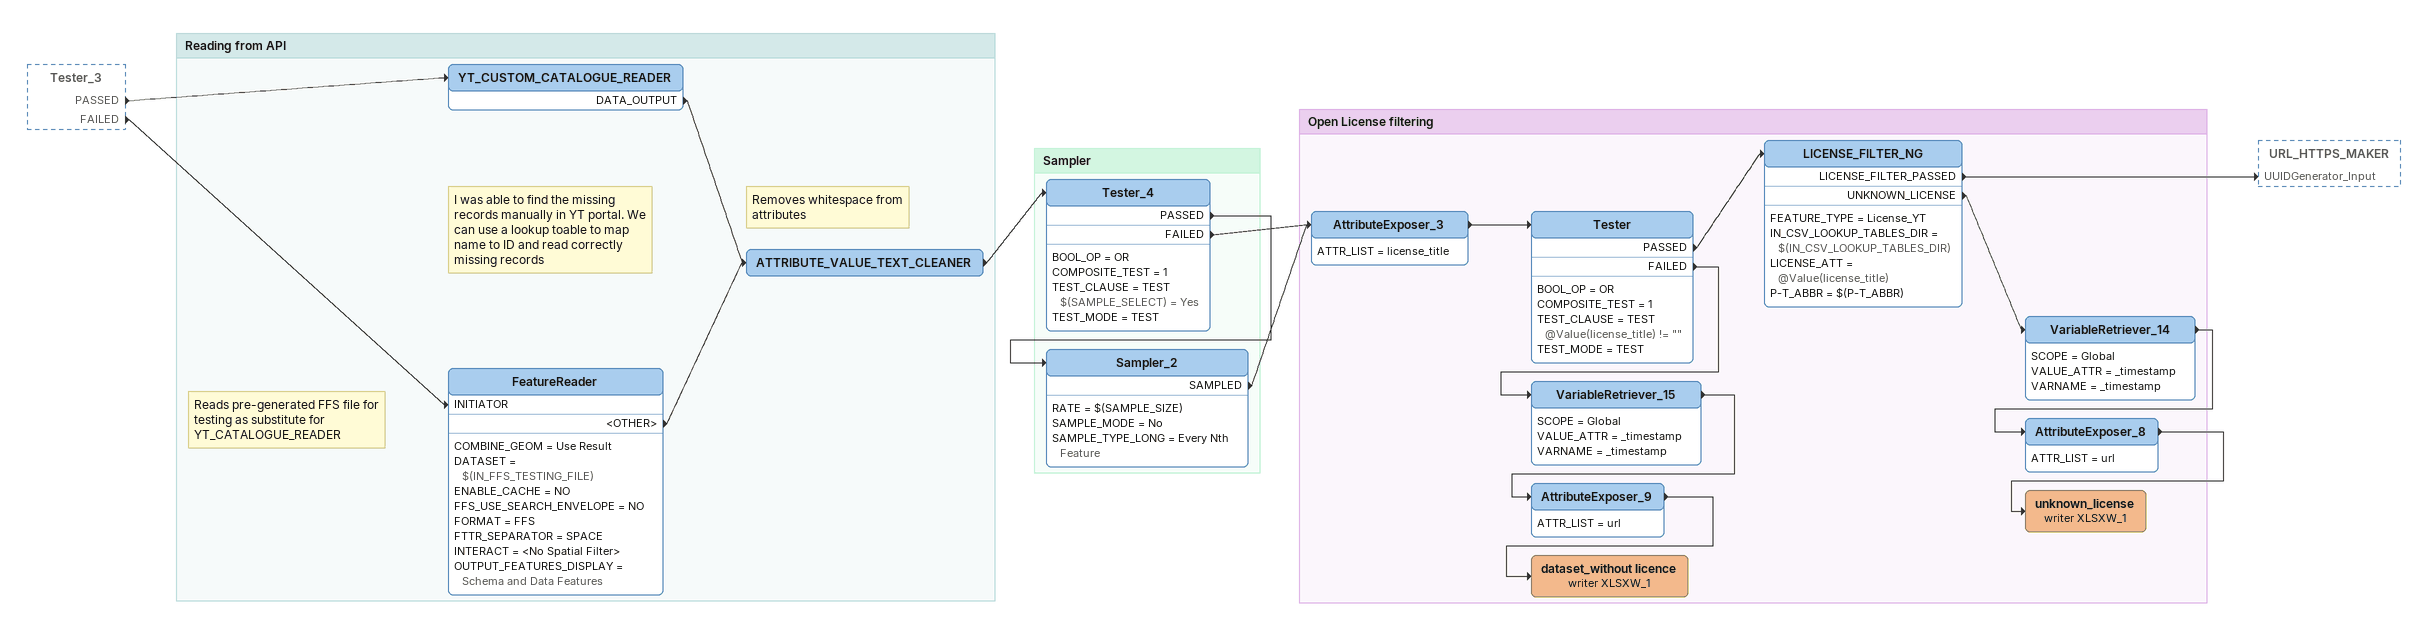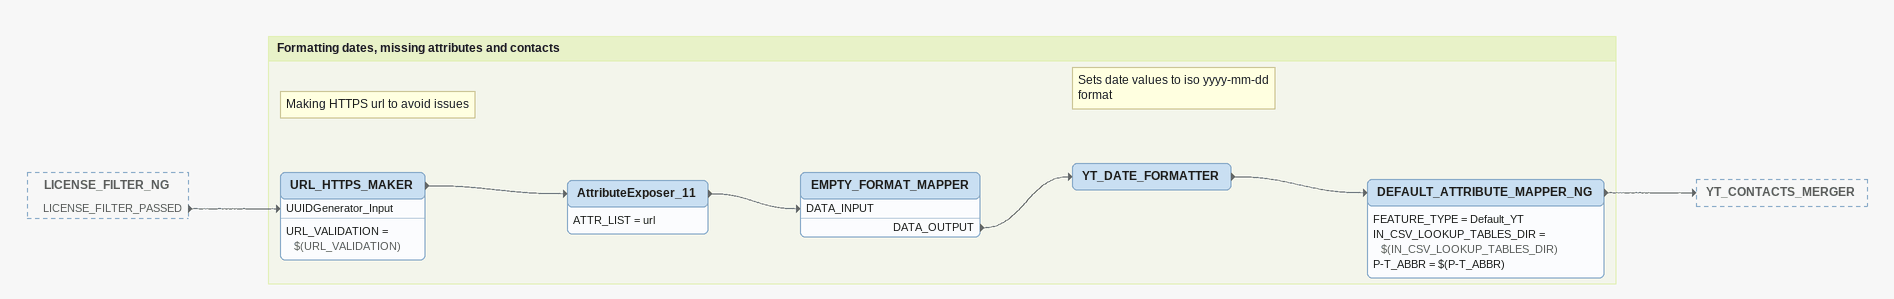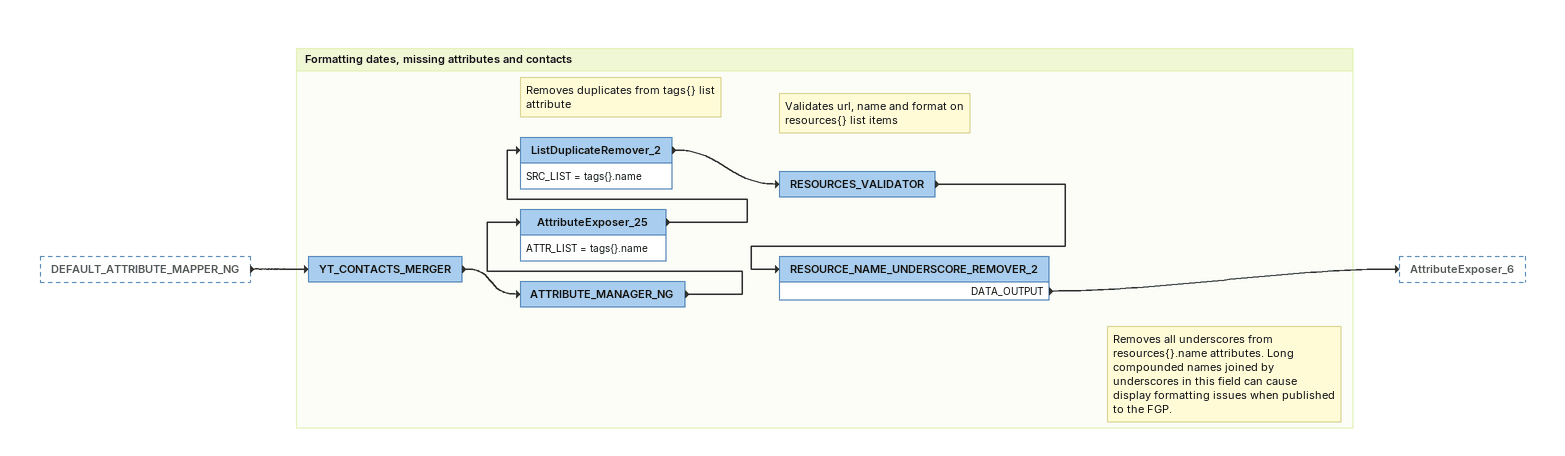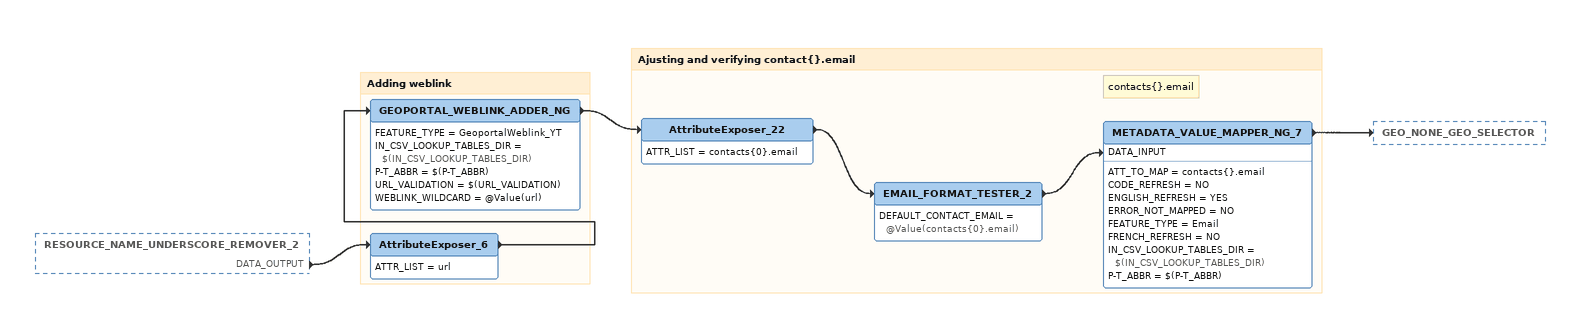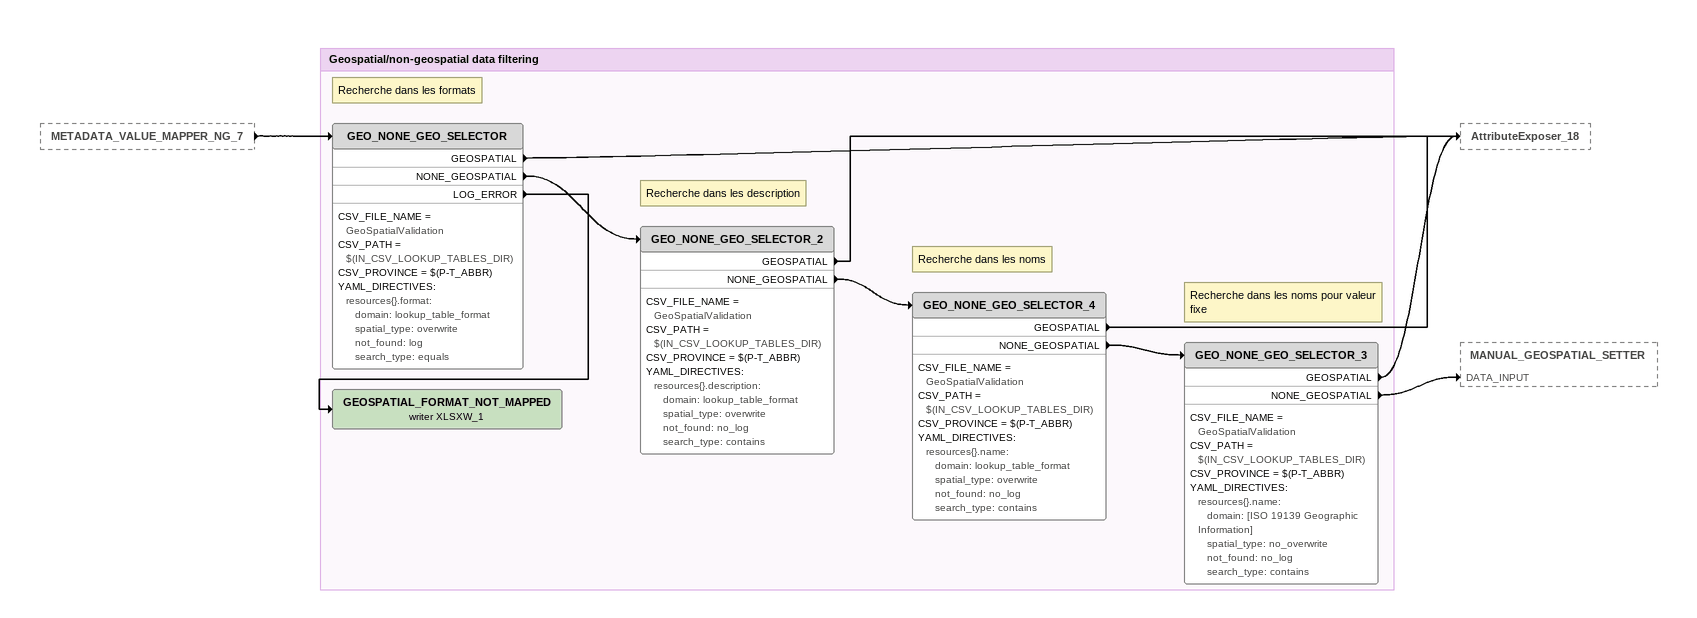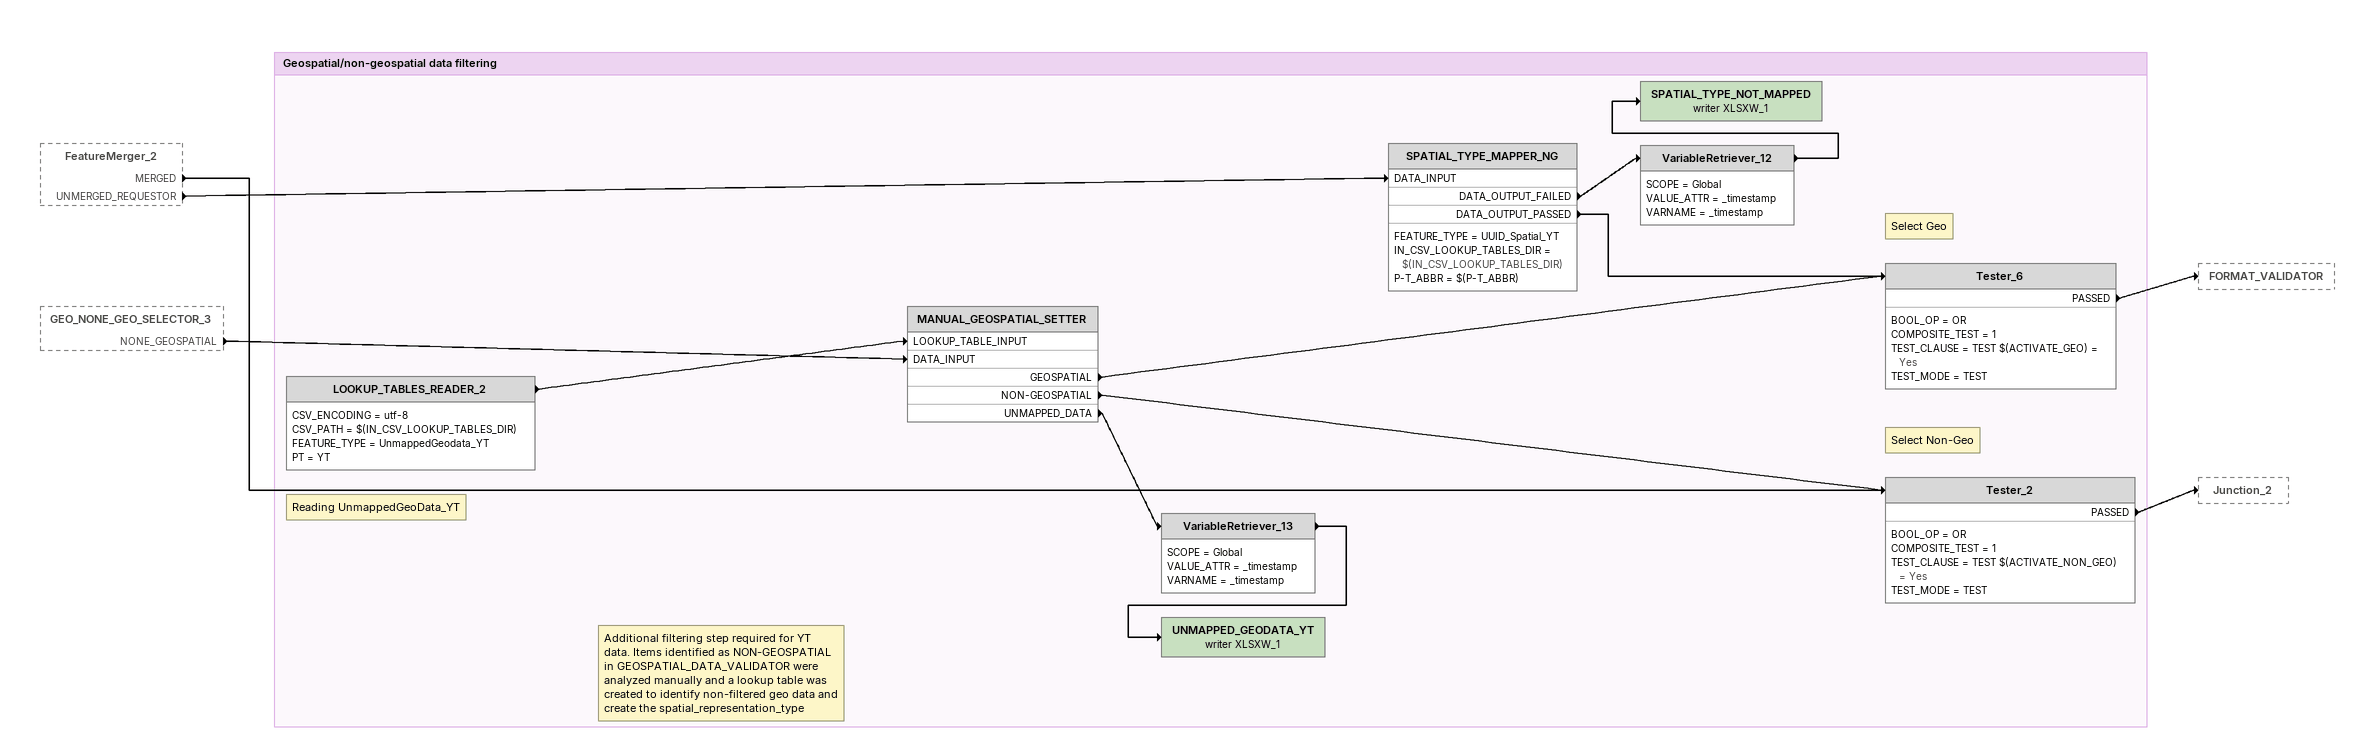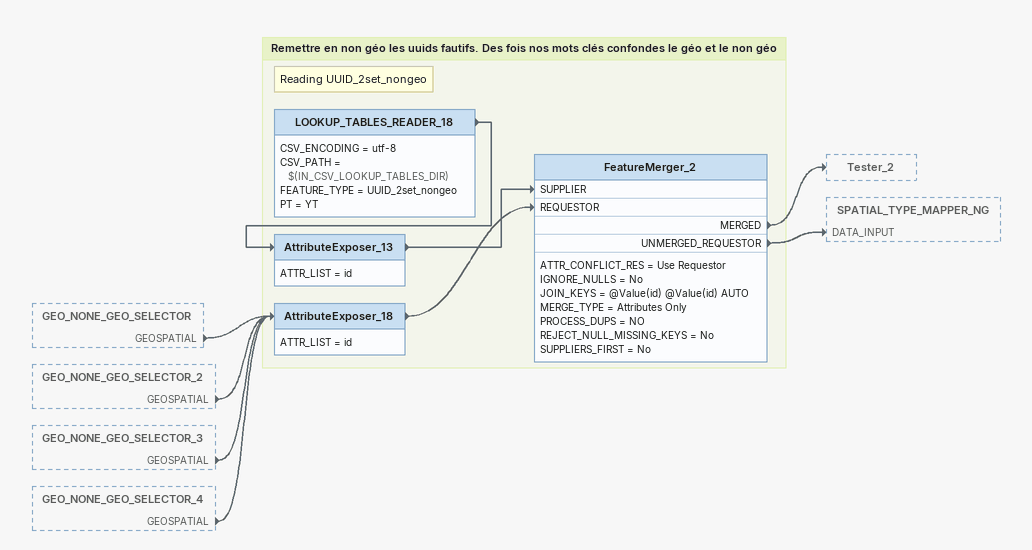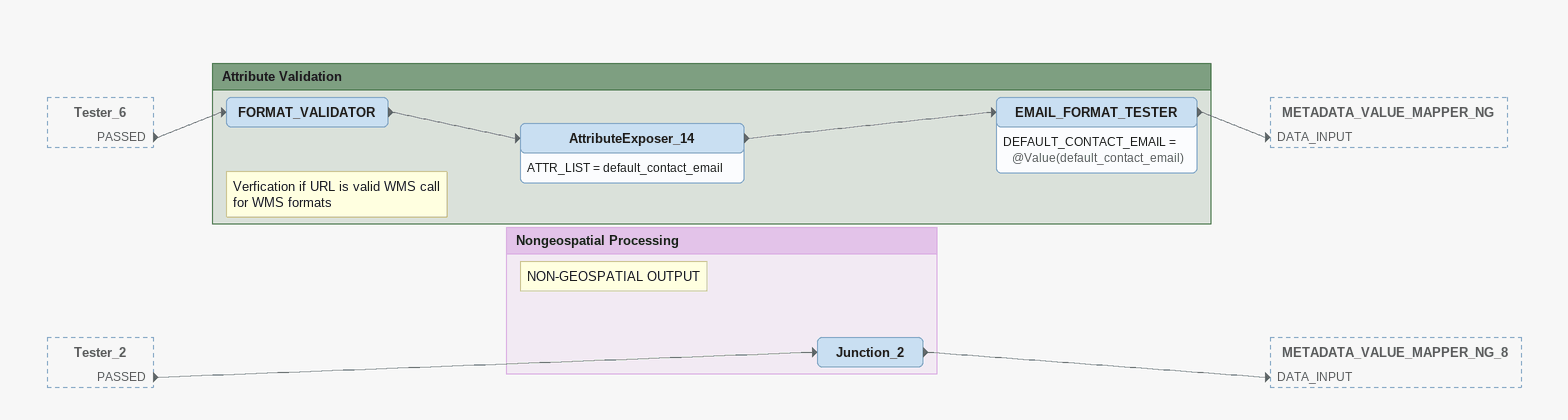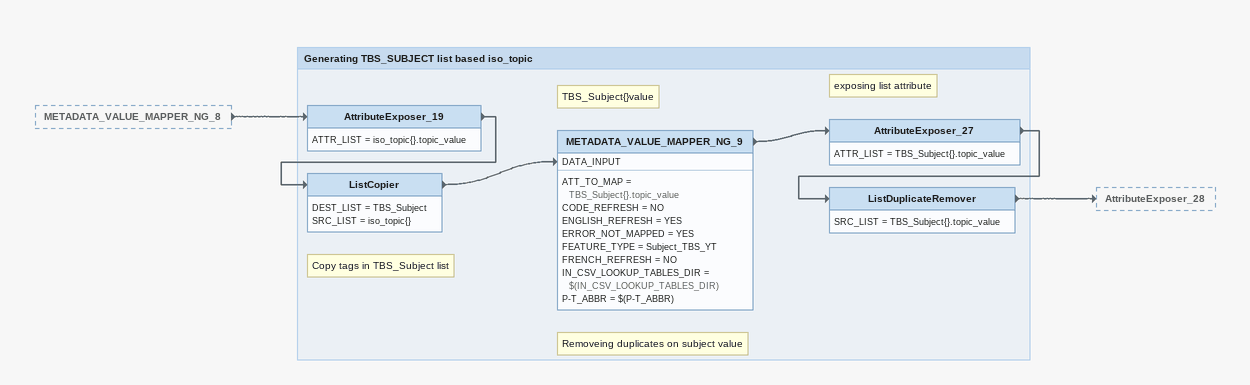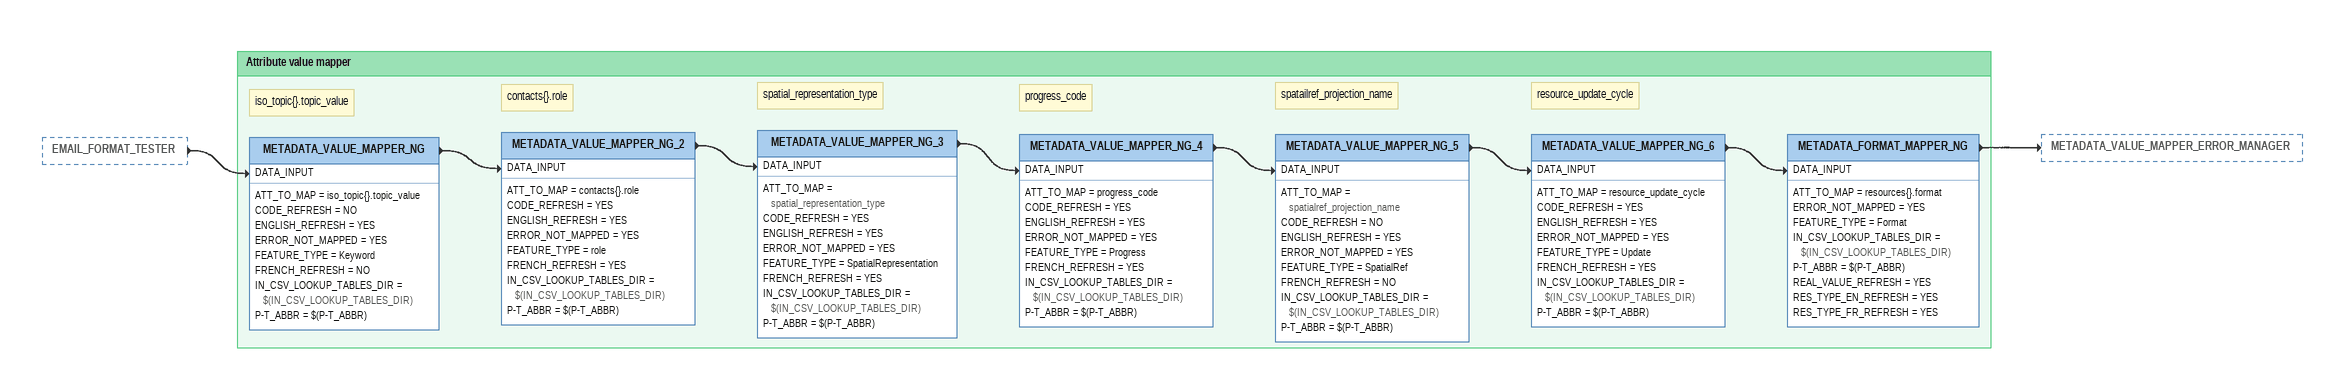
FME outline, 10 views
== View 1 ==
Tester_3 [outside]
    PASSED -> YT_CUSTOM_CATALOGUE_READER
    FAILED -> FeatureReader [INITIATOR]

Bookmark: Reading from API
Note: I was able to find the missing records manually in YT portal. We can use a lookup toable to map name to ID and read correctly missing records
YT_CUSTOM_CATALOGUE_READER
    DATA_OUTPUT -> ATTRIBUTE_VALUE_TEXT_CLEANER
Note: Reads pre-generated FFS file for testing as substitute for YT_CATALOGUE_READER
FeatureReader
    COMBINE_GEOM = Use Result
    DATASET = $(IN_FFS_TESTING_FILE)
    ENABLE_CACHE = NO
    FFS_USE_SEARCH_ENVELOPE = NO
    FORMAT = FFS
    FTTR_SEPARATOR = SPACE
    INTERACT = <No Spatial Filter>
    OUTPUT_FEATURES_DISPLAY = Schema and Data Features
    <OTHER> -> ATTRIBUTE_VALUE_TEXT_CLEANER
Note: Removes whitespace from attributes
ATTRIBUTE_VALUE_TEXT_CLEANER
    -> Tester_4

Bookmark: Sampler
Tester_4
    BOOL_OP = OR
    COMPOSITE_TEST = 1
    TEST_CLAUSE = TEST $(SAMPLE_SELECT) = Yes
    TEST_MODE = TEST
    PASSED -> Sampler_2
    FAILED -> AttributeExposer_3
Sampler_2
    RATE = $(SAMPLE_SIZE)
    SAMPLE_MODE = No
    SAMPLE_TYPE_LONG = Every Nth Feature
    SAMPLED -> AttributeExposer_3

Bookmark: Open License filtering
AttributeExposer_3
    ATTR_LIST = license_title
    -> Tester
Tester
    BOOL_OP = OR
    COMPOSITE_TEST = 1
    TEST_CLAUSE = TEST @Value(license_title) != ""
    TEST_MODE = TEST
    PASSED -> LICENSE_FILTER_NG
    FAILED -> VariableRetriever_15
LICENSE_FILTER_NG
    FEATURE_TYPE = License_YT
    IN_CSV_LOOKUP_TABLES_DIR = $(IN_CSV_LOOKUP_TABLES_DIR)
    LICENSE_ATT = @Value(license_title)
    P-T_ABBR = $(P-T_ABBR)
    LICENSE_FILTER_PASSED -> URL_HTTPS_MAKER [UUIDGenerator_Input]
    UNKNOWN_LICENSE -> VariableRetriever_14
VariableRetriever_14
    SCOPE = Global
    VALUE_ATTR = _timestamp
    VARNAME = _timestamp
    -> AttributeExposer_8
AttributeExposer_8
    ATTR_LIST = url
    -> unknown_license (writer XLSXW_1)
unknown_license (writer XLSXW_1)
VariableRetriever_15
    SCOPE = Global
    VALUE_ATTR = _timestamp
    VARNAME = _timestamp
    -> AttributeExposer_9
AttributeExposer_9
    ATTR_LIST = url
    -> dataset_without licence (writer XLSXW_1)
dataset_without licence (writer XLSXW_1)

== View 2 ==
LICENSE_FILTER_NG [outside]
    LICENSE_FILTER_PASSED -> URL_HTTPS_MAKER [UUIDGenerator_Input]

Bookmark: Formatting dates, missing attributes and contacts
Note: Making HTTPS url to avoid issues
URL_HTTPS_MAKER
    URL_VALIDATION = $(URL_VALIDATION)
    -> AttributeExposer_11
AttributeExposer_11
    ATTR_LIST = url
    -> EMPTY_FORMAT_MAPPER [DATA_INPUT]
EMPTY_FORMAT_MAPPER
    DATA_OUTPUT -> YT_DATE_FORMATTER
Note: Sets date values to iso yyyy-mm-dd format
YT_DATE_FORMATTER
    -> DEFAULT_ATTRIBUTE_MAPPER_NG
DEFAULT_ATTRIBUTE_MAPPER_NG
    FEATURE_TYPE = Default_YT
    IN_CSV_LOOKUP_TABLES_DIR = $(IN_CSV_LOOKUP_TABLES_DIR)
    P-T_ABBR = $(P-T_ABBR)
    -> YT_CONTACTS_MERGER

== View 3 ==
DEFAULT_ATTRIBUTE_MAPPER_NG [outside]
    -> YT_CONTACTS_MERGER

Bookmark: Formatting dates, missing attributes and contacts
YT_CONTACTS_MERGER
    -> ATTRIBUTE_MANAGER_NG
ATTRIBUTE_MANAGER_NG
    -> AttributeExposer_25
AttributeExposer_25
    ATTR_LIST = tags{}.name
    -> ListDuplicateRemover_2
Note: Removes duplicates from tags{} list attribute
ListDuplicateRemover_2
    SRC_LIST = tags{}.name
    -> RESOURCES_VALIDATOR
Note: Validates url, name and format on resources{} list items
RESOURCES_VALIDATOR
    -> RESOURCE_NAME_UNDERSCORE_REMOVER_2
Note: Removes all underscores from resources{}.name attributes. Long compounded names joined by underscores in this field can cause display formatting issues when published to the FGP.
RESOURCE_NAME_UNDERSCORE_REMOVER_2
    DATA_OUTPUT -> AttributeExposer_6

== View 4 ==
RESOURCE_NAME_UNDERSCORE_REMOVER_2 [outside]
    DATA_OUTPUT -> AttributeExposer_6

Bookmark: Adding weblink
AttributeExposer_6
    ATTR_LIST = url
    -> GEOPORTAL_WEBLINK_ADDER_NG
GEOPORTAL_WEBLINK_ADDER_NG
    FEATURE_TYPE = GeoportalWeblink_YT
    IN_CSV_LOOKUP_TABLES_DIR = $(IN_CSV_LOOKUP_TABLES_DIR)
    P-T_ABBR = $(P-T_ABBR)
    URL_VALIDATION = $(URL_VALIDATION)
    WEBLINK_WILDCARD = @Value(url)
    -> AttributeExposer_22

Bookmark: Ajusting and verifying contact{}.email
AttributeExposer_22
    ATTR_LIST = contacts{0}.email
    -> EMAIL_FORMAT_TESTER_2
EMAIL_FORMAT_TESTER_2
    DEFAULT_CONTACT_EMAIL = @Value(contacts{0}.email)
    -> METADATA_VALUE_MAPPER_NG_7 [DATA_INPUT]
Note: contacts{}.email
METADATA_VALUE_MAPPER_NG_7
    ATT_TO_MAP = contacts{}.email
    CODE_REFRESH = NO
    ENGLISH_REFRESH = YES
    ERROR_NOT_MAPPED = NO
    FEATURE_TYPE = Email
    FRENCH_REFRESH = NO
    IN_CSV_LOOKUP_TABLES_DIR = $(IN_CSV_LOOKUP_TABLES_DIR)
    P-T_ABBR = $(P-T_ABBR)
    -> GEO_NONE_GEO_SELECTOR

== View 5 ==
METADATA_VALUE_MAPPER_NG_7 [outside]
    -> GEO_NONE_GEO_SELECTOR

Bookmark: Geospatial/non-geospatial data filtering
Note: Recherche dans les formats
GEO_NONE_GEO_SELECTOR
    CSV_FILE_NAME = GeoSpatialValidation
    CSV_PATH = $(IN_CSV_LOOKUP_TABLES_DIR)
    CSV_PROVINCE = $(P-T_ABBR)
    YAML_DIRECTIVES:
      resources{}.format:
         domain: lookup_table_format
         spatial_type: overwrite
         not_found: log
         search_type: equals
    GEOSPATIAL -> AttributeExposer_18
    NONE_GEOSPATIAL -> GEO_NONE_GEO_SELECTOR_2
    LOG_ERROR -> GEOSPATIAL_FORMAT_NOT_MAPPED (writer XLSXW_1)
Note: Recherche dans les description
GEO_NONE_GEO_SELECTOR_2
    CSV_FILE_NAME = GeoSpatialValidation
    CSV_PATH = $(IN_CSV_LOOKUP_TABLES_DIR)
    CSV_PROVINCE = $(P-T_ABBR)
    YAML_DIRECTIVES:
      resources{}.description:
         domain: lookup_table_format
         spatial_type: overwrite
         not_found: no_log
         search_type: contains
    GEOSPATIAL -> AttributeExposer_18
    NONE_GEOSPATIAL -> GEO_NONE_GEO_SELECTOR_4
Note: Recherche dans les noms
GEO_NONE_GEO_SELECTOR_4
    CSV_FILE_NAME = GeoSpatialValidation
    CSV_PATH = $(IN_CSV_LOOKUP_TABLES_DIR)
    CSV_PROVINCE = $(P-T_ABBR)
    YAML_DIRECTIVES:
      resources{}.name:
         domain: lookup_table_format
         spatial_type: overwrite
         not_found: no_log
         search_type: contains
    GEOSPATIAL -> AttributeExposer_18
    NONE_GEOSPATIAL -> GEO_NONE_GEO_SELECTOR_3
Note: Recherche dans les noms pour valeur fixe
GEO_NONE_GEO_SELECTOR_3
    CSV_FILE_NAME = GeoSpatialValidation
    CSV_PATH = $(IN_CSV_LOOKUP_TABLES_DIR)
    CSV_PROVINCE = $(P-T_ABBR)
    YAML_DIRECTIVES:
      resources{}.name:
         domain: [ISO 19139 Geographic Information]
         spatial_type: no_overwrite
         not_found: no_log
         search_type: contains
    GEOSPATIAL -> AttributeExposer_18
    NONE_GEOSPATIAL -> MANUAL_GEOSPATIAL_SETTER [DATA_INPUT]
GEOSPATIAL_FORMAT_NOT_MAPPED (writer XLSXW_1)

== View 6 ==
FeatureMerger_2 [outside]
    MERGED -> Tester_2
    UNMERGED_REQUESTOR -> SPATIAL_TYPE_MAPPER_NG [DATA_INPUT]
GEO_NONE_GEO_SELECTOR_3 [outside]
    NONE_GEOSPATIAL -> MANUAL_GEOSPATIAL_SETTER [DATA_INPUT]

Bookmark: Geospatial/non-geospatial data filtering
Note: Reading UnmappedGeoData_YT
LOOKUP_TABLES_READER_2
    CSV_ENCODING = utf-8
    CSV_PATH = $(IN_CSV_LOOKUP_TABLES_DIR)
    FEATURE_TYPE = UnmappedGeodata_YT
    PT = YT
    -> MANUAL_GEOSPATIAL_SETTER [LOOKUP_TABLE_INPUT]
Note: Additional filtering step required for YT data. Items identified as NON-GEOSPATIAL in GEOSPATIAL_DATA_VALIDATOR were analyzed manually and a lookup table was created to identify non-filtered geo data and create the spatial_representation_type
MANUAL_GEOSPATIAL_SETTER
    GEOSPATIAL -> Tester_6
    NON-GEOSPATIAL -> Tester_2
    UNMAPPED_DATA -> VariableRetriever_13
VariableRetriever_13
    SCOPE = Global
    VALUE_ATTR = _timestamp
    VARNAME = _timestamp
    -> UNMAPPED_GEODATA_YT (writer XLSXW_1)
UNMAPPED_GEODATA_YT (writer XLSXW_1)
SPATIAL_TYPE_MAPPER_NG
    FEATURE_TYPE = UUID_Spatial_YT
    IN_CSV_LOOKUP_TABLES_DIR = $(IN_CSV_LOOKUP_TABLES_DIR)
    P-T_ABBR = $(P-T_ABBR)
    DATA_OUTPUT_FAILED -> VariableRetriever_12
    DATA_OUTPUT_PASSED -> Tester_6
VariableRetriever_12
    SCOPE = Global
    VALUE_ATTR = _timestamp
    VARNAME = _timestamp
    -> SPATIAL_TYPE_NOT_MAPPED (writer XLSXW_1)
SPATIAL_TYPE_NOT_MAPPED (writer XLSXW_1)
Note: Select Geo
Tester_6
    BOOL_OP = OR
    COMPOSITE_TEST = 1
    TEST_CLAUSE = TEST $(ACTIVATE_GEO) = Yes
    TEST_MODE = TEST
    PASSED -> FORMAT_VALIDATOR
Note: Select Non-Geo
Tester_2
    BOOL_OP = OR
    COMPOSITE_TEST = 1
    TEST_CLAUSE = TEST $(ACTIVATE_NON_GEO) = Yes
    TEST_MODE = TEST
    PASSED -> Junction_2

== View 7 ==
GEO_NONE_GEO_SELECTOR [outside]
    GEOSPATIAL -> AttributeExposer_18
GEO_NONE_GEO_SELECTOR_2 [outside]
    GEOSPATIAL -> AttributeExposer_18
GEO_NONE_GEO_SELECTOR_3 [outside]
    GEOSPATIAL -> AttributeExposer_18
GEO_NONE_GEO_SELECTOR_4 [outside]
    GEOSPATIAL -> AttributeExposer_18

Bookmark: Remettre en non géo les uuids fautifs. Des fois nos mots clés confondes le géo et le non géo
AttributeExposer_18
    ATTR_LIST = id
    -> FeatureMerger_2 [REQUESTOR]
Note: Reading UUID_2set_nongeo
LOOKUP_TABLES_READER_18
    CSV_ENCODING = utf-8
    CSV_PATH = $(IN_CSV_LOOKUP_TABLES_DIR)
    FEATURE_TYPE = UUID_2set_nongeo
    PT = YT
    -> AttributeExposer_13
AttributeExposer_13
    ATTR_LIST = id
    -> FeatureMerger_2 [SUPPLIER]
FeatureMerger_2
    ATTR_CONFLICT_RES = Use Requestor
    IGNORE_NULLS = No
    JOIN_KEYS = @Value(id) @Value(id) AUTO
    MERGE_TYPE = Attributes Only
    PROCESS_DUPS = NO
    REJECT_NULL_MISSING_KEYS = No
    SUPPLIERS_FIRST = No
    MERGED -> Tester_2
    UNMERGED_REQUESTOR -> SPATIAL_TYPE_MAPPER_NG [DATA_INPUT]

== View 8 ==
Tester_6 [outside]
    PASSED -> FORMAT_VALIDATOR
Tester_2 [outside]
    PASSED -> Junction_2

Bookmark: Attribute Validation
Note: Verfication if URL is valid WMS call for WMS formats
FORMAT_VALIDATOR
    -> AttributeExposer_14
AttributeExposer_14
    ATTR_LIST = default_contact_email
    -> EMAIL_FORMAT_TESTER
EMAIL_FORMAT_TESTER
    DEFAULT_CONTACT_EMAIL = @Value(default_contact_email)
    -> METADATA_VALUE_MAPPER_NG [DATA_INPUT]

Bookmark: Nongeospatial Processing
Note: NON-GEOSPATIAL OUTPUT
Junction_2
    -> METADATA_VALUE_MAPPER_NG_8 [DATA_INPUT]

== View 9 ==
METADATA_VALUE_MAPPER_NG_8 [outside]
    -> AttributeExposer_19

Bookmark: Generating TBS_SUBJECT list based iso_topic
AttributeExposer_19
    ATTR_LIST = iso_topic{}.topic_value
    -> ListCopier
Note: Copy tags in TBS_Subject list
ListCopier
    DEST_LIST = TBS_Subject
    SRC_LIST = iso_topic{}
    -> METADATA_VALUE_MAPPER_NG_9 [DATA_INPUT]
Note: TBS_Subject{}value
METADATA_VALUE_MAPPER_NG_9
    ATT_TO_MAP = TBS_Subject{}.topic_value
    CODE_REFRESH = NO
    ENGLISH_REFRESH = YES
    ERROR_NOT_MAPPED = YES
    FEATURE_TYPE = Subject_TBS_YT
    FRENCH_REFRESH = NO
    IN_CSV_LOOKUP_TABLES_DIR = $(IN_CSV_LOOKUP_TABLES_DIR)
    P-T_ABBR = $(P-T_ABBR)
    -> AttributeExposer_27
Note: exposing list attribute
AttributeExposer_27
    ATTR_LIST = TBS_Subject{}.topic_value
    -> ListDuplicateRemover
Note: Removeing duplicates on subject value
ListDuplicateRemover
    SRC_LIST = TBS_Subject{}.topic_value
    -> AttributeExposer_28

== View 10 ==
EMAIL_FORMAT_TESTER [outside]
    -> METADATA_VALUE_MAPPER_NG [DATA_INPUT]

Bookmark: Attribute value mapper
Note: iso_topic{}.topic_value
METADATA_VALUE_MAPPER_NG
    ATT_TO_MAP = iso_topic{}.topic_value
    CODE_REFRESH = NO
    ENGLISH_REFRESH = YES
    ERROR_NOT_MAPPED = YES
    FEATURE_TYPE = Keyword
    FRENCH_REFRESH = NO
    IN_CSV_LOOKUP_TABLES_DIR = $(IN_CSV_LOOKUP_TABLES_DIR)
    P-T_ABBR = $(P-T_ABBR)
    -> METADATA_VALUE_MAPPER_NG_2 [DATA_INPUT]
Note: contacts{}.role
METADATA_VALUE_MAPPER_NG_2
    ATT_TO_MAP = contacts{}.role
    CODE_REFRESH = YES
    ENGLISH_REFRESH = YES
    ERROR_NOT_MAPPED = YES
    FEATURE_TYPE = role
    FRENCH_REFRESH = YES
    IN_CSV_LOOKUP_TABLES_DIR = $(IN_CSV_LOOKUP_TABLES_DIR)
    P-T_ABBR = $(P-T_ABBR)
    -> METADATA_VALUE_MAPPER_NG_3 [DATA_INPUT]
Note: spatial_representation_type
METADATA_VALUE_MAPPER_NG_3
    ATT_TO_MAP = spatial_representation_type
    CODE_REFRESH = YES
    ENGLISH_REFRESH = YES
    ERROR_NOT_MAPPED = YES
    FEATURE_TYPE = SpatialRepresentation
    FRENCH_REFRESH = YES
    IN_CSV_LOOKUP_TABLES_DIR = $(IN_CSV_LOOKUP_TABLES_DIR)
    P-T_ABBR = $(P-T_ABBR)
    -> METADATA_VALUE_MAPPER_NG_4 [DATA_INPUT]
Note: progress_code
METADATA_VALUE_MAPPER_NG_4
    ATT_TO_MAP = progress_code
    CODE_REFRESH = YES
    ENGLISH_REFRESH = YES
    ERROR_NOT_MAPPED = YES
    FEATURE_TYPE = Progress
    FRENCH_REFRESH = YES
    IN_CSV_LOOKUP_TABLES_DIR = $(IN_CSV_LOOKUP_TABLES_DIR)
    P-T_ABBR = $(P-T_ABBR)
    -> METADATA_VALUE_MAPPER_NG_5 [DATA_INPUT]
Note: spatailref_projection_name
METADATA_VALUE_MAPPER_NG_5
    ATT_TO_MAP = spatialref_projection_name
    CODE_REFRESH = NO
    ENGLISH_REFRESH = YES
    ERROR_NOT_MAPPED = YES
    FEATURE_TYPE = SpatialRef
    FRENCH_REFRESH = NO
    IN_CSV_LOOKUP_TABLES_DIR = $(IN_CSV_LOOKUP_TABLES_DIR)
    P-T_ABBR = $(P-T_ABBR)
    -> METADATA_VALUE_MAPPER_NG_6 [DATA_INPUT]
Note: resource_update_cycle
METADATA_VALUE_MAPPER_NG_6
    ATT_TO_MAP = resource_update_cycle
    CODE_REFRESH = YES
    ENGLISH_REFRESH = YES
    ERROR_NOT_MAPPED = YES
    FEATURE_TYPE = Update
    FRENCH_REFRESH = YES
    IN_CSV_LOOKUP_TABLES_DIR = $(IN_CSV_LOOKUP_TABLES_DIR)
    P-T_ABBR = $(P-T_ABBR)
    -> METADATA_FORMAT_MAPPER_NG [DATA_INPUT]
METADATA_FORMAT_MAPPER_NG
    ATT_TO_MAP = resources{}.format
    ERROR_NOT_MAPPED = YES
    FEATURE_TYPE = Format
    IN_CSV_LOOKUP_TABLES_DIR = $(IN_CSV_LOOKUP_TABLES_DIR)
    P-T_ABBR = $(P-T_ABBR)
    REAL_VALUE_REFRESH = YES
    RES_TYPE_EN_REFRESH = YES
    RES_TYPE_FR_REFRESH = YES
    -> METADATA_VALUE_MAPPER_ERROR_MANAGER
